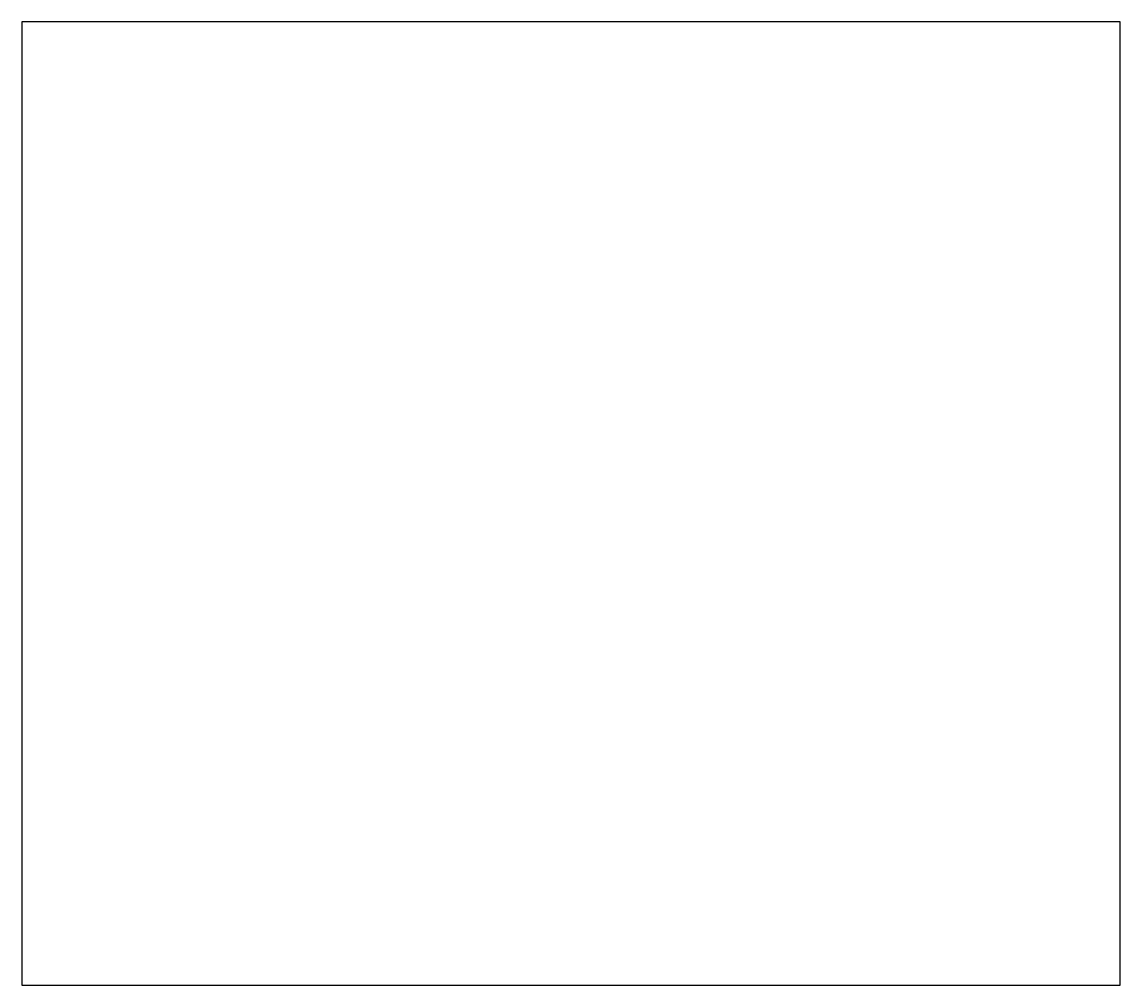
# Model space of a CAD drawing. Header units: metres. Extents: x -36.5 to 36.5, y -32 to 32.
import ezdxf

# ---------------------------------------------------------------- set-up
doc = ezdxf.new("R2010")
doc.units = ezdxf.units.M
doc.layers.add('BRACKET', color=7, linetype='Continuous')

msp = doc.modelspace()

# ---------------------------------------------------------------- linework, layer by layer
at = {"layer": 'BRACKET'}
msp.add_lwpolyline([(-36.5, -32), (36.5, -32), (36.5, 32), (-36.5, 32)], close=True, dxfattribs=at)

doc.saveas('drawing.dxf')
